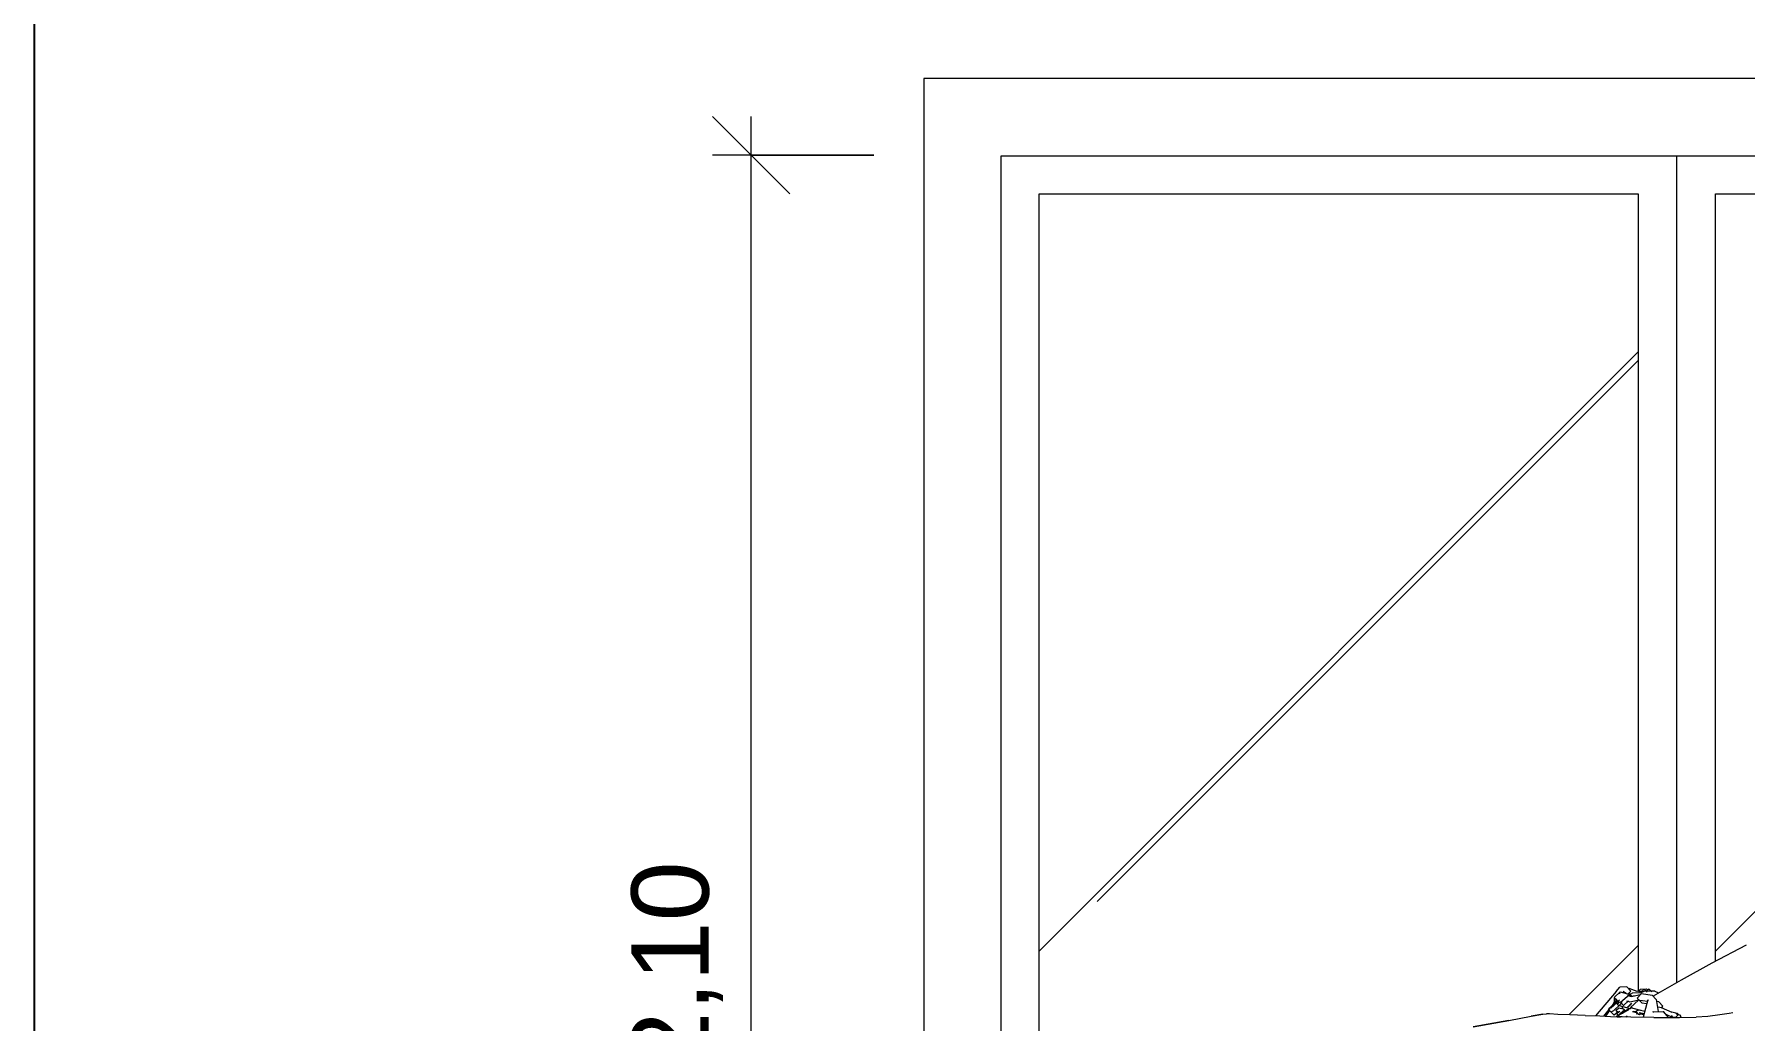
# Model space of a CAD drawing. Header units: millimetres. Extents: x -50912 to 58751, y -45352 to 5553.
# Drawn here: x 35966 to 38179, y 1180 to 2456 of the extents above; entities that cross this region are included whole.
import ezdxf

# ---------------------------------------------------------------- set-up
doc = ezdxf.new("R2010")
doc.units = ezdxf.units.MM
for name, color, linetype, lineweight in [('A-ANNO-DIMS', 211, 'Continuous', 9), ('A-ANNO-DIMS-50', 211, 'Continuous', 9), ('A-DOOR', 31, 'Continuous', 9), ('A-GENM', 13, 'Continuous', 9), ('A-WALL', 113, 'Continuous', 25), ('G-IMPT', 8, 'Continuous', 9)]:
    doc.layers.add(name, color=color, linetype=linetype, lineweight=lineweight)
doc.styles.add('@Arial Unicode MS', font='ARIALUNI.TTF', dxfattribs={"height": 100})
doc.dimstyles.new('CRT_-__Metros_-_Linha_de_chamada_3_5_mm_1', dxfattribs={"dimscale": 304.8, "dimtxt": 100.584485, "dimasz": 0.328084, "dimexe": 0.164042, "dimexo": 0.0625, "dimgap": 0.082021, "dimtad": 1, "dimlfac": 0.001, "dimrnd": 0.01, "dimzin": 0, "dimdsep": 46, "dimtxsty": '@Arial Unicode MS', "dimblk1": 'OBLIQUE', "dimblk2": 'OBLIQUE', "dimsah": 1, "dimcen": 0.09, "dimdle": 0.164042, "dimazin": 0, "dimtfac": 1, "dimtdec": 4, "dimtix": 1, "dimtmove": 0, "dimatfit": 3, "dimfxl": 0.984252, "dimfxlon": 1, "dimtvp": 1, "dimtolj": 1, "dimtzin": 0, "dimarcsym": 2})

# ---------------------------------------------------------------- blocks, each defined once
blk = doc.blocks.new('Porta correr 4 folhas - 350 x 210-3791413-D')
at = {"layer": 'A-DOOR'}
h = blk.add_hatch(dxfattribs=at)
h.set_pattern_fill('FP_15', color=256, style=0, pattern_type=2)
h.set_pattern_definition([(45, (-41382.2, 200), (969.87, 2586.3), [17145, -2286, 5715, -1143]), (45, (-39862, 771.5), (-1883.2, 266.7), [3429, -377.2, 6858, -857.25]), (45, (-40810.65, 1171.55), (3661.25, 4744.27), [9144, -1600.2, 4572, -1143])])
h.paths.add_polyline_path([(-41769.7, 250), (-41241.5, 250), (-41251.7, 256.6), (-41263, 264.2), (-41271.3, 271.4), (-41278.3, 276.9), (-41291.2, 290.6), (-41306.2, 305.2), (-41313.2, 314.1), (-41319, 320.8), (-41333.1, 342.7), (-41340.8, 353.8), (-41346.7, 365.5), (-41350.4, 372), (-41359, 393.9), (-41439.8, 397.6), (-41443, 392.4), (-41461.9, 391.9), (-41497.7, 391.2), (-41662.9, 394.6), (-41744.5, 401.6), (-41769.7, 406.6), (-41769.7, 251.4)])
h.paths.add_polyline_path([(-41095.1, 330.1), (-41095.6, 361.5), (-41110, 363.1), (-41143, 376.1), (-41160.6, 351.9), (-41143.6, 343.4), (-41131.4, 338.6), (-41123.7, 336.1), (-41109.7, 332.5), (-41098.6, 330.6), (-41095.1, 330.1)])
h.paths.add_polyline_path([(-41052.9, 330.1), (-41038.3, 332.5), (-41024.3, 336.1), (-41016.6, 338.6), (-41004.5, 343.4), (-40994.7, 348), (-40994.7, 361.9), (-41005, 376.1), (-41038, 363.1), (-41052.9, 361.4), (-41052.9, 330.6)])
h.paths.add_polyline_path([(-41194, 377.2), (-41187.4, 386.1), (-41203.5, 386.8), (-41194.3, 377.4)])
h.paths.add_polyline_path([(-41762.2, 404.4), (-41762.2, 404.4), (-41759.7, 404.4)])
h.paths.add_polyline_path([(-41310.8, 833.3), (-41309.1, 834.5), (-41375.1, 862.1), (-41432, 889), (-41452.3, 898.6), (-41453.2, 897.7), (-41366.6, 856.7), (-41333.1, 842.4), (-41311.8, 833.7)])
h.paths.add_polyline_path([(-41453.2, 897.7), (-41452.8, 898.8), (-41465.3, 903.3), (-41465.8, 902.5), (-41458.7, 900.3), (-41453.5, 897.8)])
h.paths.add_polyline_path([(-41769.7, 979.1), (-41711.2, 1008.6), (-41659.2, 1032.8), (-41629.9, 1045.6), (-41592.4, 1060.6), (-41568, 1069.5), (-41535.1, 1080.6), (-41481.1, 1097.8), (-41367.1, 1132), (-41308.9, 1148.7), (-41255.2, 1162.4), (-41193, 1175), (-41113.1, 1189.2), (-41049.2, 1187.2), (-41018.2, 1223.6), (-41009, 1223.6), (-41007.4, 1221.9), (-41006.5, 1222), (-40994.7, 1218.3), (-40994.7, 1218.8), (-40994.7, 2250), (-41769.7, 2250), (-41769.7, 990.3)])
h.paths.add_polyline_path([(-41023.2, 1185.7), (-41020.6, 1187.5), (-41022.2, 1189.2), (-41021.1, 1190.6), (-41021.5, 1191.1), (-41026, 1187.9), (-41031.9, 1193.2), (-41036.3, 1186.2), (-41023.5, 1185.7)])
h.paths.add_polyline_path([(-41015.1, 1195.9), (-41014.9, 1196.8), (-41015.2, 1195.9)])
h.paths.add_polyline_path([(-41014.3, 1197.9), (-41014.1, 1198.7), (-41014.6, 1198.7)])
h.paths.add_polyline_path([(-41006.9, 1213.8), (-41005.8, 1214.5), (-41004.9, 1214.5), (-41005.3, 1214.8), (-41007.5, 1215.1), (-41007.6, 1214.3), (-41007.1, 1213.8)])
h = blk.add_hatch(dxfattribs=at)
h.set_pattern_fill('FP_14', color=256, style=0, pattern_type=2)
h.set_pattern_definition([(45, (-40507.2, 200), (969.87, 2586.3), [17145, -2286, 5715, -1143]), (45, (-38987, 771.5), (-1883.2, 266.7), [3429, -377.2, 6858, -857.25]), (45, (-39935.65, 1171.55), (3661.25, 4744.27), [9144, -1600.2, 4572, -1143])])
h.paths.add_polyline_path([(-40894.7, 250), (-40119.7, 250), (-40119.7, 397.2), (-40166.7, 398.1), (-40403.1, 403.6), (-40499.5, 406.6), (-40501.4, 408.9), (-40502, 414.2), (-40502, 438.6), (-40504, 438.6), (-40504.5, 408.4), (-40506, 406.6), (-40547.3, 404.6), (-40582.9, 402.6), (-40622.9, 395.6), (-40642, 394.6), (-40699.7, 395.1), (-40701.7, 398.6), (-40788.9, 394.2), (-40793.3, 383.3), (-40798.1, 370.5), (-40804.1, 360.6), (-40807.6, 352.8), (-40822.9, 330.6), (-40831.6, 317.5), (-40838.9, 309.3), (-40844.4, 302.3), (-40860.2, 287.1), (-40872.5, 274.4), (-40881.5, 267.5), (-40888, 261.7), (-40894.7, 257.6), (-40894.7, 251.4)])
h.paths.add_polyline_path([(-40855.8, 1071.1), (-40847.1, 1081.8), (-40850.1, 1081), (-40855, 1072.5)])
h.paths.add_polyline_path([(-40832.4, 1097.4), (-40828.6, 1099.1), (-40817.7, 1109), (-40832, 1097.7)])
h.paths.add_polyline_path([(-40803.8, 1120), (-40747.1, 1163.7), (-40746.3, 1164.3), (-40750.4, 1164.7), (-40757.2, 1173.8), (-40768.4, 1193.6), (-40784.5, 1222.9), (-40785.8, 1221.7), (-40784.2, 1219.4), (-40757.2, 1173.5), (-40752.2, 1163.3), (-40752, 1160.2), (-40774.2, 1143.3), (-40803.5, 1120.3)])
h.paths.add_polyline_path([(-40823.1, 1211.6), (-40817.3, 1214.7), (-40793.3, 1231.9), (-40765.9, 1248.2), (-40609.9, 1331.7), (-40516.8, 1378.9), (-40430.1, 1421.6), (-40319.5, 1474.1), (-40285.6, 1489.3), (-40339, 1465.3), (-40426.8, 1423.8), (-40491.7, 1392.1), (-40613.2, 1330.6), (-40652, 1310.1), (-40772.1, 1245.6), (-40803.4, 1226), (-40822.3, 1212.1)])
h.paths.add_polyline_path([(-40894.7, 1257.4), (-40795.5, 1309.2), (-40696.7, 1359.8), (-40615.8, 1399.3), (-40572.2, 1420), (-40516.1, 1445.5), (-40413.3, 1489.4), (-40331.3, 1523.2), (-40218.9, 1566.7), (-40205.6, 1571.1), (-40200.5, 1571.8), (-40197.8, 1571.4), (-40193.2, 1573.9), (-40143.1, 1589.7), (-40119.7, 1595.3), (-40119.7, 2250), (-40894.7, 2250), (-40894.7, 1275.7)])
h.paths.add_polyline_path([(-40490, 1260.4), (-40489.2, 1260.7), (-40468.9, 1328.2), (-40471.9, 1326), (-40471.3, 1325.2), (-40472.7, 1318.9), (-40489.7, 1261.4)])
h.paths.add_polyline_path([(-40464.5, 1333.8), (-40463.7, 1334.6), (-40464.1, 1334.3)])
h.paths.add_polyline_path([(-40339.3, 1452.4), (-40261.8, 1486.3), (-40323.2, 1459.7), (-40334.2, 1454.7)])
h.paths.add_polyline_path([(-40217, 1505.7), (-40216, 1505.7), (-40217, 1505.7)])
for p, q in [((-38220.7, 2399), (-41918.7, 2399)), ((-41918.7, 2399), (-41918.7, 854.8)), ((-41818.7, 949.2), (-41818.7, 2299)), ((-41818.7, 2299), (-38320.7, 2299)), ((-40944.7, 1229.8), (-40944.7, 2299)), ((-41769.7, 979.1), (-41769.7, 2250)), ((-41769.7, 2250), (-40994.7, 2250)), ((-40994.7, 2250), (-40994.7, 1218.3)), ((-40894.7, 1257.3), (-40894.7, 2250)), ((-40894.7, 2250), (-40119.7, 2250))]:
    blk.add_line(p, q, dxfattribs=at)
blk = doc.blocks.new('CRT_Fiat Punto - Punto_dwg-985961-D')
at = {"layer": 'G-IMPT'}
for p, q in [((-40855.1, 1278.3), (-40899.3, 1254.9)), ((-40899.3, 1254.9), (-40939.2, 1232.9)), ((-41023.2, 1218.1), (-41049.7, 1186.7)), ((-41025.6, 1210.3), (-41017.8, 1217.6)), ((-41023.2, 1218.1), (-41018.2, 1223.6)), ((-41009.4, 1224), (-41018.2, 1223.6)), ((-41017.8, 1217.6), (-41008.4, 1215.1)), ((-41013.3, 1218.5), (-41014.7, 1216.8)), ((-41013.3, 1218.5), (-41014.6, 1216.8)), ((-41013.7, 1216.5), (-41012.7, 1217.5)), ((-41012.3, 1217.4), (-41012.7, 1217.5)), ((-41012.3, 1217.4), (-41011.4, 1216.8)), ((-41004.4, 1218.8), (-41009.4, 1224)), ((-41004.4, 1218.8), (-41007.9, 1214.6)), ((-41007.4, 1221.9), (-41006.5, 1222)), ((-40996, 1218.2), (-41006.5, 1222)), ((-40990.6, 1218.6), (-40996, 1218.2)), ((-40994.7, 1218.3), (-40992.2, 1220.6)), ((-40994, 1217.2), (-40993.3, 1217.7)), ((-40980.5, 1218.8), (-40993.3, 1217.7)), ((-40983.8, 1221.2), (-40992.2, 1220.6)), ((-40988.8, 1217.3), (-40991.8, 1216.3)), ((-40990, 1218.3), (-40987.3, 1220.7)), ((-40987.3, 1220.7), (-40986.9, 1220.8)), ((-40986.1, 1220.3), (-40986.9, 1220.8)), ((-40985.1, 1219.6), (-40986.1, 1220.3)), ((-40983.9, 1218.3), (-40985.1, 1219.6)), ((-40984.2, 1218.6), (-40981.3, 1221.2)), ((-40983.6, 1217.6), (-40983.9, 1218.3)), ((-40982.8, 1220.2), (-40983.8, 1221.2)), ((-40983.7, 1217.3), (-40983.6, 1217.6)), ((-40981.3, 1221.2), (-40980.9, 1221.2)), ((-40980.1, 1220.8), (-40980.9, 1221.2)), ((-40973.1, 1218.6), (-40980.5, 1218.8)), ((-40979.1, 1220.1), (-40980.1, 1220.8)), ((-40977.9, 1218.7), (-40979.1, 1220.1)), ((-40977.5, 1218.1), (-40977.9, 1218.7)), ((-40977.7, 1217.8), (-40977.5, 1218.1)), ((-40939.2, 1232.9), (-40975.5, 1212.3)), ((-40973.1, 1218.6), (-40968.3, 1216.3)), ((-41023.5, 1205.9), (-41039.4, 1186.3)), ((-41023.5, 1205.9), (-41039.4, 1186.3)), ((-41021, 1205.3), (-41032.8, 1195.6)), ((-41032.8, 1195.4), (-41032.8, 1195.6)), ((-41032.6, 1194.6), (-41032.8, 1195.4)), ((-41025.2, 1205.3), (-41030.1, 1196.5)), ((-41022.5, 1203.7), (-41030.1, 1196.5)), ((-41026.7, 1193.2), (-41017.4, 1201.7)), ((-41025.6, 1210.3), (-41018.7, 1203.5)), ((-41025.2, 1205.3), (-41025.1, 1209.9)), ((-41023.8, 1207.1), (-41022.2, 1208.6)), ((-41023.8, 1207.1), (-41023.7, 1206.7)), ((-41023.7, 1206.7), (-41023.1, 1205.9)), ((-41023.2, 1194), (-41019.7, 1197)), ((-41023.1, 1205.9), (-41021.5, 1204.5)), ((-41021.8, 1201.9), (-41020.7, 1203)), ((-41021.8, 1201.9), (-41019.1, 1200.1)), ((-41021.5, 1204.5), (-41020.6, 1203.7)), ((-41018.9, 1207), (-41021, 1205.3)), ((-41020.6, 1203.7), (-41019.9, 1203.3)), ((-41019.9, 1203.3), (-41019.7, 1203.5)), ((-41019.7, 1197), (-41016.6, 1196.3)), ((-41018.1, 1215.5), (-41019.6, 1215.5)), ((-41019.5, 1203.7), (-41018.4, 1204.8)), ((-41019.1, 1200.1), (-41005, 1196.3)), ((-41017.4, 1204.2), (-41006.1, 1214.5)), ((-41017.4, 1204.2), (-41017.2, 1203.7)), ((-41015.5, 1203.6), (-41017.4, 1201.7)), ((-41017.2, 1203.7), (-41016.5, 1202.9)), ((-41014.3, 1195.6), (-41016.6, 1196.3)), ((-41016.5, 1202.9), (-41015, 1201.4)), ((-41014.9, 1196.8), (-41015.8, 1196.1)), ((-41015.2, 1197.1), (-41013.5, 1198.6)), ((-41015.2, 1197.1), (-41012, 1193.9)), ((-41015.1, 1195.9), (-41014.5, 1196.4)), ((-41015, 1201.4), (-41014, 1200.7)), ((-41014.3, 1197.9), (-41014.7, 1198.8)), ((-41011.7, 1193.1), (-41014.3, 1195.6)), ((-41014, 1200.7), (-41013.4, 1200.4)), ((-41013.4, 1200.4), (-41007.4, 1206)), ((-41011.4, 1216.8), (-41010.3, 1215.9)), ((-41010.3, 1193.4), (-41006.7, 1196.7)), ((-41009.6, 1206.1), (-41005.3, 1205)), ((-41008.7, 1213.1), (-41003.4, 1211.7)), ((-41008.4, 1215.1), (-41005.5, 1212.2)), ((-41008.3, 1198), (-41004.9, 1201.1)), ((-41007.3, 1196.1), (-41006.1, 1196.5)), ((-41004.8, 1214.6), (-41007.2, 1215.5)), ((-41006.5, 1200.1), (-41003.2, 1203.2)), ((-41006.3, 1213.6), (-41001.4, 1212.3)), ((-41005.8, 1214.5), (-41006.1, 1214.5)), ((-41005.8, 1214.5), (-41005, 1214)), ((-41005.3, 1205), (-40995.7, 1207.1)), ((-41005, 1214), (-41003.9, 1213.1)), ((-41005, 1196.3), (-41002.6, 1198.5)), ((-41003.2, 1203.2), (-41004.9, 1201.1)), ((-41004.8, 1214.6), (-41004.4, 1215.2)), ((-41004.5, 1197.3), (-40994.2, 1206.9)), ((-41004.5, 1197.3), (-40993.3, 1194.4)), ((-41004.4, 1215.2), (-41002.7, 1215.8)), ((-41003.9, 1213.1), (-41003.1, 1212.3)), ((-41003.4, 1211.7), (-40993.8, 1213.8)), ((-41002.7, 1215.8), (-41002.3, 1215.9)), ((-40991.8, 1216.3), (-41002.3, 1215.9)), ((-41000.2, 1212.4), (-40999.7, 1213.1)), ((-40996, 1209.6), (-40990.2, 1215.5)), ((-40990, 1203.5), (-40996, 1209.6)), ((-40982.8, 1205.2), (-40995.7, 1207.1)), ((-40995.7, 1195), (-40994, 1194.1)), ((-40992.1, 1213.6), (-40993.8, 1213.8)), ((-40990.2, 1215.5), (-40976.7, 1213.6)), ((-40990, 1203.5), (-40983.5, 1202.6)), ((-40982.2, 1207.4), (-40988.1, 1184.9)), ((-40982.2, 1207.4), (-40981.2, 1206.4)), ((-40976.7, 1213.6), (-40971.6, 1208)), ((-40971.6, 1208), (-40968.8, 1192.1)), ((-40967.8, 1204.9), (-40971.2, 1205.8)), ((-40968.5, 1198.2), (-40964.9, 1197.5)), ((-40962.6, 1199.4), (-40967.8, 1204.9)), ((-40964.9, 1197.5), (-40951, 1191.3)), ((-40964.2, 1197.2), (-40962.6, 1199.4)), ((-41161.9, 1180.7), (-41208, 1172.3)), ((-41208, 1172.3), (-41161.9, 1180.7)), ((-41161.9, 1180.7), (-41133.2, 1186.2)), ((-41161.9, 1180.7), (-41133.2, 1186.2)), ((-41118.1, 1188.9), (-41133.2, 1186.2)), ((-41133.2, 1186.2), (-41118.1, 1188.9)), ((-41118.1, 1188.9), (-41113.1, 1189.2)), ((-41118.1, 1188.9), (-41113.1, 1189.2)), ((-41109.5, 1189.1), (-41113.1, 1189.2)), ((-41098.8, 1188.6), (-41109.5, 1189.1)), ((-41082.9, 1188), (-41098.8, 1188.6)), ((-41063.3, 1187.2), (-41082.9, 1188)), ((-41063.3, 1187.2), (-41044.5, 1186.5)), ((-41044.5, 1186.5), (-41030.6, 1185.9)), ((-41031.6, 1193.6), (-41037, 1186.2)), ((-41025.6, 1187.5), (-41032.6, 1194.6)), ((-41030.6, 1185.9), (-41021.8, 1185.6)), ((-41026.7, 1193.2), (-41029, 1191.8)), ((-41020.6, 1191.9), (-41025.6, 1187.5)), ((-41023.2, 1194), (-41023.4, 1193.4)), ((-41023.4, 1193.4), (-41020.5, 1190)), ((-41014.6, 1190.1), (-41023.2, 1185.7)), ((-41022.2, 1189.1), (-41018.5, 1192.7)), ((-41019, 1186), (-41022.2, 1189.1)), ((-41021.8, 1185.6), (-41018, 1185.4)), ((-41021, 1187.2), (-41012.5, 1194.4)), ((-41020.4, 1191.2), (-41019.1, 1192.5)), ((-41019.6, 1185.8), (-41018.5, 1185.8)), ((-41019, 1186), (-41017.1, 1185.4)), ((-41016.7, 1185.4), (-41018, 1185.4)), ((-41015.1, 1190), (-41017.3, 1190.6)), ((-41015.2, 1185.3), (-41016.7, 1185.4)), ((-41004.2, 1185.1), (-41015.2, 1185.3)), ((-41015.1, 1190), (-41011.7, 1193.1)), ((-41006.3, 1194.9), (-41014.6, 1190.1)), ((-41012, 1193.9), (-41010.3, 1193.4)), ((-41010.6, 1185.3), (-41009, 1186.8)), ((-41009.5, 1185.7), (-41009, 1186.8)), ((-40974.3, 1184.6), (-41004.2, 1185.1)), ((-41002, 1192.2), (-41000.3, 1192.6)), ((-41002, 1192.2), (-40997, 1191.2)), ((-41000.3, 1192.6), (-40997.8, 1192.1)), ((-40997.9, 1192.1), (-40994.9, 1194.8)), ((-40997.9, 1192.1), (-40994.8, 1188.9)), ((-40997.5, 1189.2), (-40995.7, 1189.8)), ((-40994.8, 1188.9), (-40992.8, 1188.5)), ((-40991, 1193.4), (-40994, 1194.1)), ((-40993.3, 1194.4), (-40986, 1192.7)), ((-40993.2, 1191.2), (-40986.8, 1189.9)), ((-40993.1, 1190.4), (-40987, 1189.1)), ((-40992.8, 1188.5), (-40991.3, 1189.9)), ((-40992, 1189.3), (-40987.2, 1188.3)), ((-40975.7, 1192.2), (-40974.9, 1190.9)), ((-40975.7, 1192.2), (-40962.4, 1192)), ((-40974.3, 1184.6), (-40941.1, 1184.4)), ((-40968.8, 1192.2), (-40968.1, 1192.1)), ((-40961.7, 1192), (-40962.4, 1192)), ((-40955.5, 1184.5), (-40961.7, 1192)), ((-40959.1, 1188.8), (-40951.5, 1185.5)), ((-40953, 1184.9), (-40950.8, 1187.3)), ((-40950.4, 1185.2), (-40951.5, 1185.5)), ((-40945.8, 1190.1), (-40951, 1191.3)), ((-40946.8, 1184.4), (-40949.7, 1185)), ((-40947.5, 1190.9), (-40944.1, 1190)), ((-40946.5, 1184.4), (-40943.3, 1187.6)), ((-40943.3, 1187.6), (-40945.8, 1190.1)), ((-40944.1, 1190), (-40942.3, 1188.2)), ((-40940.5, 1187.5), (-40942.9, 1188)), ((-40941.1, 1184.4), (-40919.7, 1184.8)), ((-40939.3, 1186.2), (-40940.5, 1187.5)), ((-40939.3, 1186.2), (-40940.4, 1184.7)), ((-40904.4, 1186), (-40919.7, 1184.8)), ((-40889, 1188), (-40904.4, 1186)), ((-40877.1, 1189.8), (-40889, 1188)), ((-40872.1, 1190.6), (-40877.1, 1189.8))]:
    blk.add_line(p, q, dxfattribs=at)
blk = doc.blocks.new('CRT_Fiat Punto - Fiat punto 2-985965-D')
blk.add_blockref('CRT_Fiat Punto - Punto_dwg-985961-D', (0, 0))
blk = doc.blocks.new('DIMBLOCK86-D')
at = {"layer": 'A-ANNO-DIMS-50', "lineweight": 18}
for p, q in [((36893, 2300), (36843, 2350)), ((36893, 2300), (36943, 2250)), ((36893, 200), (36843, 250)), ((36893, 200), (36943, 150))]:
    blk.add_line(p, q, dxfattribs=at)
at = {"layer": 'A-ANNO-DIMS-50'}
for p, q in [((36893, 150), (36893, 2350)), ((37051.9, 2300), (36843, 2300)), ((36893, 2300), (37051.9, 2300)), ((36593, 200), (36943, 200)), ((36893, 200), (36593, 200))]:
    blk.add_line(p, q, dxfattribs=at)
at = {"layer": 'A-ANNO-DIMS-50', "color": 0, "insert": (36738.2, 1114.7), "char_height": 100, "width": 324.675, "attachment_point": 1, "rotation": 90, "line_spacing_factor": 1.117605, "style": '@Arial Unicode MS'}
blk.add_mtext('2,10', dxfattribs=at)
blk = doc.blocks.new('_Oblique')
at = {"color": 0, "linetype": 'ByBlock', "lineweight": -2}
blk.add_line((-0.5, -0.5), (0.5, 0.5), dxfattribs=at)

msp = doc.modelspace()

# ---------------------------------------------------------------- linework, layer by layer
at = {"layer": 'A-WALL'}
msp.add_line((35965.691, 4586.037), (35965.691, 200), dxfattribs=at)

# ---------------------------------------------------------------- block references
at = {"layer": 'A-DOOR'}
msp.add_blockref('Porta correr 4 folhas - 350 x 210-3791413-D', (79035.342, 0), dxfattribs=at)
at = {"layer": 'A-GENM', "color": 7}
msp.add_blockref('CRT_Fiat Punto - Fiat punto 2-985965-D', (79035.342, 0), dxfattribs=at)

# ---------------------------------------------------------------- dimensions: what is measured, and where the dimension line sits
at = {"layer": 'A-ANNO-DIMS'}
dim = msp.add_linear_dim(base=(36893.05, 2300), p1=(36593.05, 200), p2=(37051.946, 2300), angle=90, dimstyle='CRT_-__Metros_-_Linha_de_chamada_3_5_mm_1', override={"dimpost": '<>', "dimfxl": 2149.554818}, dxfattribs=at)
dim.commit()
dim.dimension.update_dxf_attribs({"geometry": 'DIMBLOCK86-D', "text_midpoint": (36816.958, 1250)})

doc.saveas('drawing.dxf')
